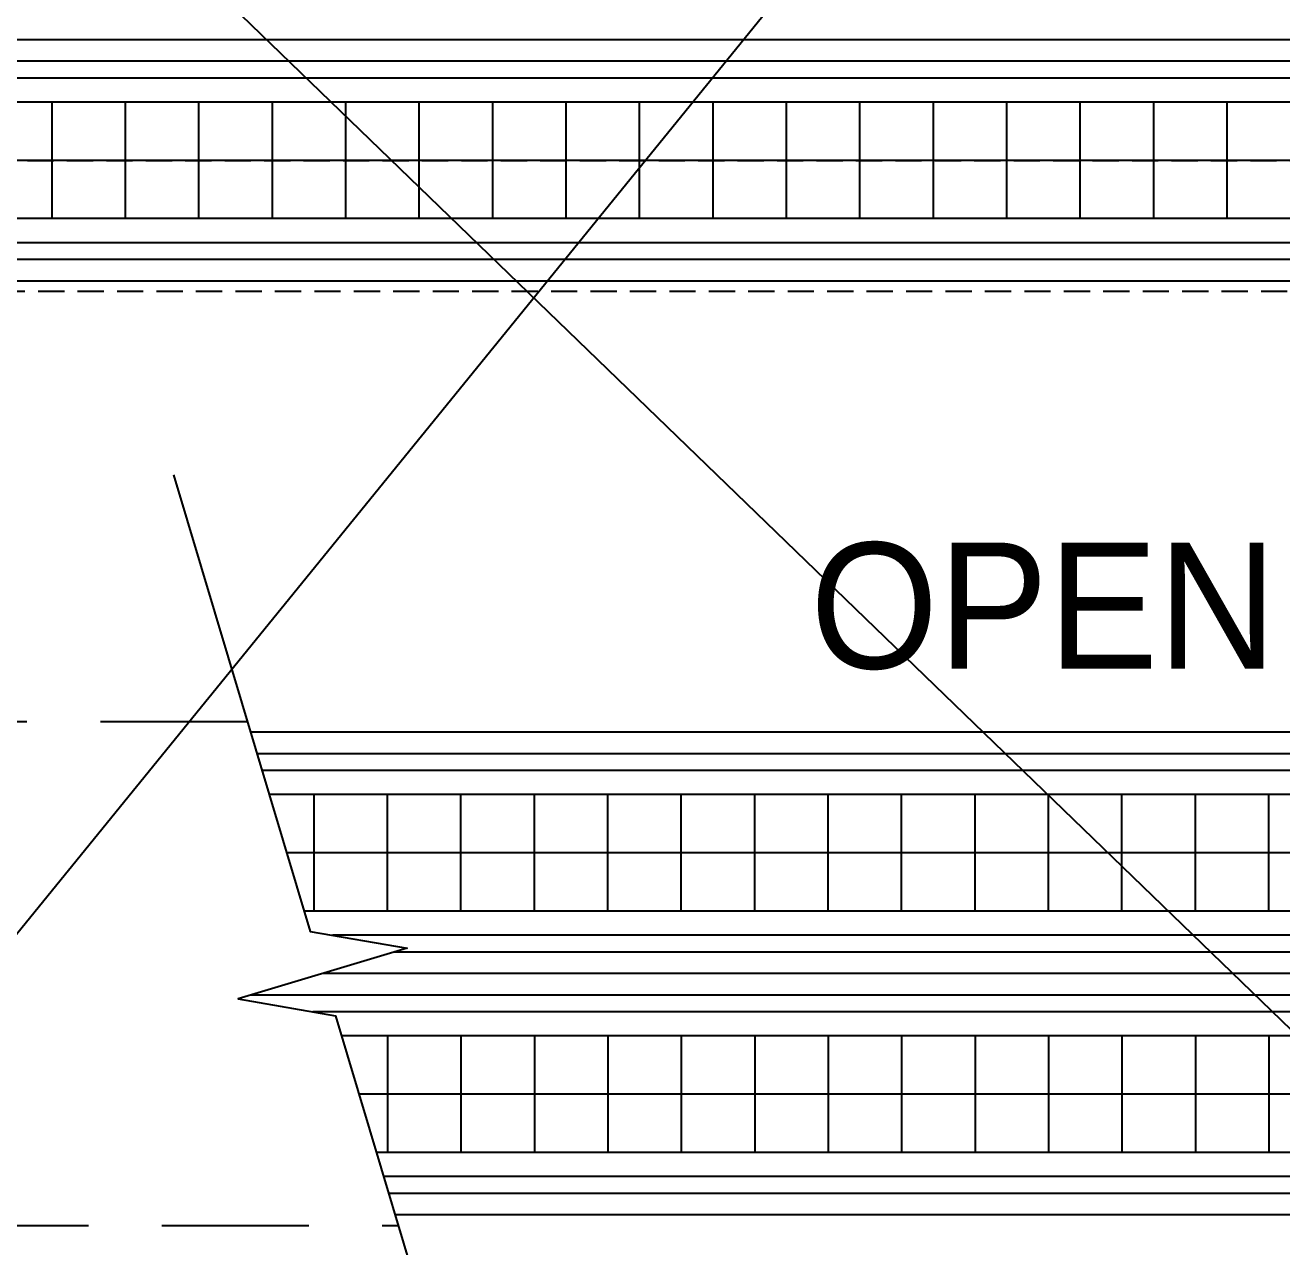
# Model space of a CAD drawing. Header units: millimetres. Extents: x -7616 to 421613, y 91067 to 341353.
# Drawn here: x 307846 to 313835, y 216416 to 222238 of the extents above; entities that cross this region are included whole.
import ezdxf
from ezdxf.enums import TextEntityAlignment as Align
from ezdxf.xclip import XClip

# ---------------------------------------------------------------- set-up
doc = ezdxf.new("R2010")
doc.units = ezdxf.units.MM
doc.header["$LTSCALE"] = 500
doc.header["$MEASUREMENT"] = 0
doc.header["$XCLIPFRAME"] = 0
doc.linetypes.add('HIDDEN2', pattern=[0.188, 0.125, -0.063])
doc.linetypes.add('HOON1', pattern=[3, 2, -1])
doc.layers.add('e-plan', color=9, linetype='CONTINUOUS')
doc.styles.add('돋움', font='Dotum.ttf')

# ---------------------------------------------------------------- blocks, each defined once
blk = doc.blocks.new('A$C71E245D9')
at = {"layer": 'e-plan'}
for p, q in [((15600, 2350), (0, 2350)), ((14905, 2247.5), (1100, 2247.5)), ((14905, 2167.5), (1100, 2167.5)), ((14345, 2052.5), (1660, 2052.5)), ((8075.6, 1497.5), (8075.6, 2052.5)), ((8425.6, 1497.5), (8425.6, 2052.5)), ((8775.6, 1497.5), (8775.6, 2052.5)), ((9125.6, 1497.5), (9125.6, 2052.5)), ((9475.6, 1497.5), (9475.6, 2052.5)), ((9825.6, 1497.5), (9825.6, 2052.5)), ((10175.6, 1497.5), (10175.6, 2052.5)), ((10525.6, 1497.5), (10525.6, 2052.5)), ((10875.6, 1497.5), (10875.6, 2052.5)), ((11225.6, 1497.5), (11225.6, 2052.5)), ((11575.6, 1497.5), (11575.6, 2052.5)), ((11925.6, 1497.5), (11925.6, 2052.5)), ((12275.6, 1497.5), (12275.6, 2052.5)), ((12625.6, 1497.5), (12625.6, 2052.5)), ((13675.6, 1775), (2236.8, 1775)), ((14345, 1497.5), (1660, 1497.5)), ((14905, 1382.5), (1100, 1382.5)), ((14905, 1302.5), (1100, 1302.5)), ((15600, 1200), (0, 1200)), ((14905, 1097.5), (1100, 1097.5)), ((14905, 1017.5), (1100, 1017.5)), ((14345, 902.5), (1660, 902.5)), ((8425.6, 902.5), (8425.6, 347.5)), ((8775.6, 902.5), (8775.6, 347.5)), ((9125.6, 902.5), (9125.6, 347.5)), ((9475.6, 902.5), (9475.6, 347.5)), ((9825.6, 902.5), (9825.6, 347.5)), ((10175.6, 902.5), (10175.6, 347.5)), ((10525.6, 902.5), (10525.6, 347.5)), ((10875.6, 902.5), (10875.6, 347.5)), ((11225.6, 902.5), (11225.6, 347.5)), ((11575.6, 902.5), (11575.6, 347.5)), ((11925.6, 902.5), (11925.6, 347.5)), ((12275.6, 902.5), (12275.6, 347.5)), ((12625.6, 902.5), (12625.6, 347.5)), ((13675.6, 625), (2236.8, 625)), ((14345, 347.5), (1660, 347.5)), ((14905, 232.5), (1100, 232.5)), ((14905, 152.5), (1100, 152.5)), ((15600, 50), (0, 50))]:
    blk.add_line(p, q, dxfattribs=at)
blk = doc.blocks.new('A$C206C7AD2')
at = {"layer": 'e-plan'}
for p, q in [((19000, 1200), (0, 1200)), ((18350, 1097.5), (1090, 1097.5)), ((18350, 1017.5), (1090, 1017.5)), ((17790, 902.5), (1650, 902.5)), ((3875.6, 902.5), (3875.6, 347.5)), ((4225.6, 902.5), (4225.6, 347.5)), ((4575.6, 902.5), (4575.6, 347.5)), ((4925.6, 902.5), (4925.6, 347.5)), ((5275.6, 902.5), (5275.6, 347.5)), ((5625.6, 902.5), (5625.6, 347.5)), ((5975.6, 902.5), (5975.6, 347.5)), ((6325.6, 902.5), (6325.6, 347.5)), ((6675.6, 902.5), (6675.6, 347.5)), ((7025.6, 902.5), (7025.6, 347.5)), ((7375.6, 902.5), (7375.6, 347.5)), ((7725.6, 902.5), (7725.6, 347.5)), ((8075.6, 902.5), (8075.6, 347.5)), ((8425.6, 902.5), (8425.6, 347.5)), ((8775.6, 902.5), (8775.6, 347.5)), ((9125.6, 902.5), (9125.6, 347.5)), ((9475.6, 902.5), (9475.6, 347.5)), ((17175.6, 625), (2666.4, 625)), ((17790, 347.5), (1650, 347.5)), ((18350, 232.5), (1090, 232.5)), ((18350, 152.5), (1090, 152.5)), ((19000, 50), (0, 50))]:
    blk.add_line(p, q, dxfattribs=at)
at = {"layer": 'e-plan', "linetype": 'HIDDEN2', "ltscale": 2}
for p, q in [((0, 625), (19000, 625)), ((19000, 0), (0, 0))]:
    blk.add_line(p, q, dxfattribs=at)

msp = doc.modelspace()

# ---------------------------------------------------------------- linework, layer by layer
at = {"layer": 'e-plan', "ltscale": 0.5}
for p, q in [((304196.9, 213468.2), (317796.9, 230199.4)), ((317996.9, 213468.2), (305996.9, 225068.6))]:
    msp.add_line(p, q, dxfattribs=at)
at = {"layer": 'e-plan'}
msp.add_lwpolyline([(308552, 220095), (309203.7, 217919.3), (309666.3, 217838.7), (308861.6, 217597.7), (309324.2, 217517), (309866.5, 215706.5)], dxfattribs=at)
at = {"layer": 'e-plan', "linetype": 'HOON1', "ltscale": 0.7}
msp.add_lwpolyline([(308904.5, 218918.2), (301146.9, 218918.2), (301146.9, 216518.2), (309623.4, 216518.2)], dxfattribs=at)

# ---------------------------------------------------------------- block references
at = {"layer": 'e-plan'}
ref = msp.add_blockref('A$C206C7AD2', (304096.9, 220968.2), dxfattribs=at)
XClip(ref).set_block_clipping_path([(-514.4486368001, -2200.0009704791), (13900.0008554906, 3183.8043825813)])
ref = msp.add_blockref('A$C71E245D9', (301146.9, 216518.2), dxfattribs=at)
XClip(ref).set_block_clipping_path([(15875.5124530047, 2480.3618366979), (7730.9132817984, 2489.0117132701), (8056.7460383922, 1401.1689607389), (8519.3407963961, 1320.5086243376), (7774.7889776975, 1097.4990294874), (7714.6609144956, 1079.4893561676), (8177.2556724995, 998.8290197775), (8495.301593706, -63.0161858127), (15875.5124530047, -63.0161858127)])

# ---------------------------------------------------------------- texts
at = {"layer": 'e-plan', "style": '돋움'}
msp.add_text('OPEN', height=600, dxfattribs=at).set_placement((313811.2, 219171.9), align=Align.RIGHT)

doc.saveas('drawing.dxf')
